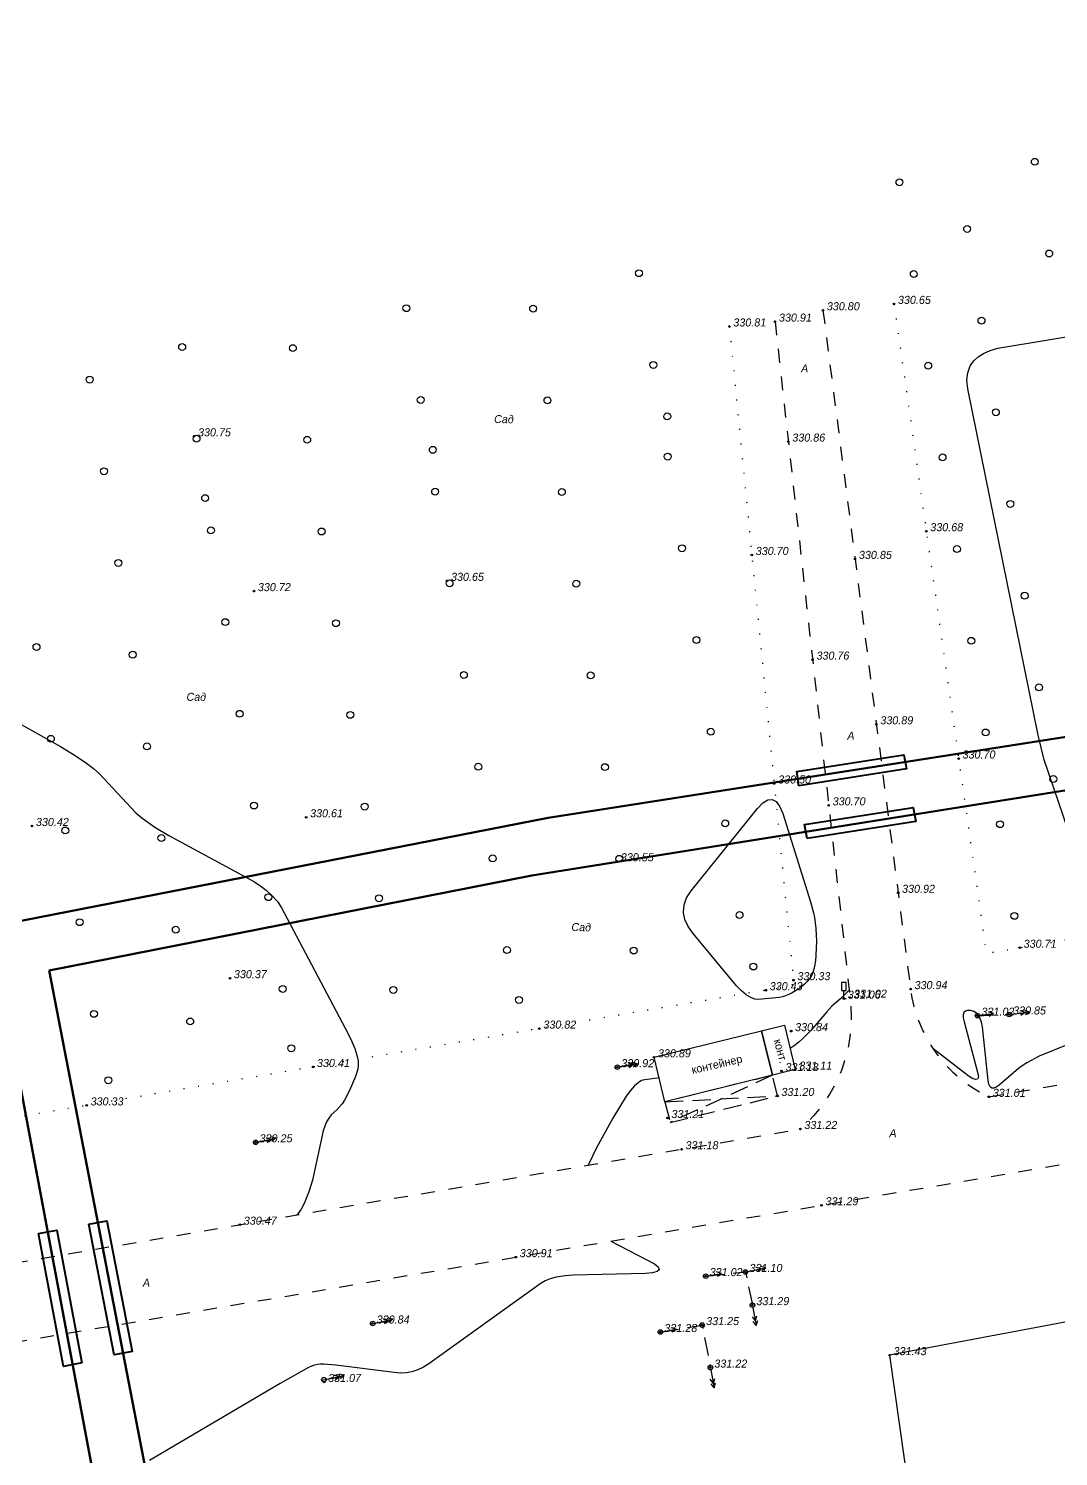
# Model space of a CAD drawing. Extents: x 108150 to 142535, y -18867 to -9422.
# Drawn here: x 139229.2 to 139341.4, y -13317.9 to -13162.4 of the extents above; entities that cross this region are included whole.
import ezdxf

# ---------------------------------------------------------------- set-up
doc = ezdxf.new("R2010")
doc.units = 0
doc.header["$MEASUREMENT"] = 0
for name, pattern in [('Д_ТРОТ_ТРУБА', [3, 1.5, -1.5]), ('ДОРОГИ_СТРОЯЩ', [9, 8, -1]), ('ЗД_СТР_РАЗВ', [3, 2, -1]), ('НАВЕС_ОПОРЫ', [3, 2, -1]), ('РА_КОНТУРЫ', [1.5, 0, -1.5])]:
    doc.linetypes.add(name, pattern=pattern)
for name, color, linetype in [('(007) Здания', 7, 'Continuous'), ('(022) Возд. Линии', 7, 'Continuous'), ('(025) Дорога', 7, 'Continuous'), ('(026) Д_знаки', 7, 'Continuous'), ('(037) Контуры', 7, 'Continuous'), ('(038) Деревья', 7, 'Continuous'), ('(039) Земля', 7, 'Continuous'), ('(040) Ограда', 7, 'Continuous'), ('GEO_POINTS111', 7, 'Continuous'), ('R_Поверхность1_CNT-MIN', 7, 'Continuous')]:
    doc.layers.add(name, color=color, linetype=linetype)
doc.styles.add('BM-431', font='')
doc.styles.add('P-131', font='')
doc.styles.add('S', font='txtwr', dxfattribs={"oblique": 15})
doc.styles.get('BM-431').set_extended_font_data('Bm431', italic=True)
doc.styles.get('P-131').set_extended_font_data('P131')
doc.linetypes.add('ОГРАДА_V_ПРОВ', pattern='A,2.5,["v",Standard,S=1,R=0,X=0,Y=0],5,["v",Standard,S=1,R=180,X=0,Y=0],2.5', length=10)

# ---------------------------------------------------------------- blocks, each defined once
blk = doc.blocks.new('strela2')
at = {"layer": '(022) Возд. Линии'}
for p, q in [((0, 0), (2, 0)), ((1.5, 0), (1, 0.25)), ((1.5, 0), (1, -0.25)), ((2, 0), (1.5, 0.25)), ((2, 0), (1.5, -0.25))]:
    blk.add_line(p, q, dxfattribs=at)
blk = doc.blocks.new('STOLB')
at = {"layer": '(022) Возд. Линии'}
blk.add_circle((0, 0), 0.25, dxfattribs=at)
blk = doc.blocks.new('strela1')
for p, q in [((0, 0), (2, 0)), ((2, 0), (1.5, 0.25)), ((2, 0), (1.5, -0.25))]:
    blk.add_line(p, q)
blk = doc.blocks.new('*U2461')
at = {"layer": '(022) Возд. Линии'}
for name, p, rotation in [('strela1', (-0.25, -0.05), 11.73592697296921), ('strela2', (0.25, 0.04), 8.138079219313704)]:
    blk.add_blockref(name, p, dxfattribs=dict(at, rotation=rotation))
blk = doc.blocks.new('*U2462')
at = {"layer": '(022) Возд. Линии'}
for name, p, rotation in [('strela1', (-0.25, -0.04), 10.01797310692792), ('strela2', (0.24, 0.05), 11.73592697318721)]:
    blk.add_blockref(name, p, dxfattribs=dict(at, rotation=rotation))
blk = doc.blocks.new('I02063')
at = {"linetype": 'Continuous'}
blk.add_lwpolyline([(-0.5, 3.5), (-0.5, 1.8), (0.5, 1.8), (0.5, 3.5)], close=True, dxfattribs=at)
blk.add_lwpolyline([(0.5, 0), (0, 0), (0, 1.8)], dxfattribs=at)
at = {"color": 4, "style": 'S', "oblique": 15}
blk.add_attdef('Z', (1.280972, -0.066143), '', height=2, dxfattribs=at)
blk = doc.blocks.new('d')
at = {"layer": '(038) Деревья'}
blk.add_ellipse((0, 0), major_axis=(0.265, 0.265), ratio=1, start_param=5.497787, end_param=11.780972, dxfattribs=at)
blk = doc.blocks.new('*U2482')
at = {"layer": '(022) Возд. Линии'}
for name, p, rotation in [('strela1', (-0.25, -0.04), 10.01797310692792), ('strela2', (0.24, 0.05), 11.73592697318721)]:
    blk.add_blockref(name, p, dxfattribs=dict(at, rotation=rotation))
blk = doc.blocks.new('*U2483')
at = {"layer": '(022) Возд. Линии'}
for name, p, rotation in [('strela1', (-0.25, -0.04), 10.01797310692792), ('strela2', (0.24, 0.05), 11.73592697318721)]:
    blk.add_blockref(name, p, dxfattribs=dict(at, rotation=rotation))

msp = doc.modelspace()

# ---------------------------------------------------------------- linework, layer by layer
at = {"layer": '(007) Здания', "linetype": 'ЗД_СТР_РАЗВ', "flags": 128}
for points, elevation in [([(139332.5614, -13269.8813), (139336.0054, -13269.7503)], 331.021), ([(139302.9704, -13298.2423), (139307.3044, -13297.7893), (139308.0534, -13301.4003)], 331.019), ([(139298.0324, -13304.3283), (139302.5864, -13303.5733), (139303.4774, -13308.2023)], 331.283)]:
    msp.add_lwpolyline(points, dxfattribs=dict(at, elevation=elevation))
at = {"layer": '(025) Дорога', "linetype": 'Д_ТРОТ_ТРУБА', "flags": 128}
for points, elevation in [([(139315.7284, -13193.0713), (139325.2744, -13266.9893, 0.25509606), (139333.7902, -13278.7188, 3.62410578)], 330.804), ([(139310.5154, -13194.3053), (139318.6814, -13267.9203, -0.25079662), (139313.2787, -13282.2197, -0.25079662)], 330.913)]:
    msp.add_lwpolyline(points, format="xyb", dxfattribs=dict(at, elevation=elevation))
for points in [[(139333.7902, -13278.7188), (139379.6804, -13270.8863), (139416.6914, -13265.8723), (139506.2284, -13250.0443), (139539.7884, -13247.2483), (139577.0734, -13242.4853), (139615.1954, -13241.3783), (139653.2904, -13240.6853), (139691.0564, -13244.3453), (139774.0054, -13248.4203), (139808.5094, -13252.5563), (139890.1544, -13263.1013), (139923.6154, -13271.0563), (139995.2694, -13293.3343), (140032.3874, -13307.8343), (140069.6524, -13324.5263), (140113.5674, -13346.4653), (140146.4974, -13363.1903), (140241.2654, -13418.3333), (140274.2614, -13438.5503), (140315.2724, -13463.1813), (140371.9064, -13497.6843), (140420.9684, -13529.9783), (140472.4074, -13560.1763), (140511.4264, -13584.0923), (140552.8164, -13609.3343), (140592.9864, -13633.7903), (140636.5194, -13661.3993), (140674.9754, -13684.8983), (140717.8484, -13711.6683), (140758.4604, -13736.4743), (140803.1404, -13763.8293), (140843.9484, -13788.7803), (140883.4314, -13812.6723)], [(139218.6944, -13306.9743), (139381.4044, -13279.3503), (139416.9714, -13273.7223), (139509.3084, -13258.5543), (139540.3994, -13254.8873), (139578.0764, -13250.1473), (139613.8114, -13250.1813), (139655.0134, -13249.4213), (139689.7794, -13251.8503), (139773.8114, -13256.0883), (139807.2624, -13260.9083), (139889.0354, -13272.2413), (139921.4764, -13279.5373), (139992.2922, -13301.8336), (140028.9083, -13316.1375), (140065.8, -13332.6623), (140110.7234, -13354.4003), (140141.9494, -13370.1673), (140236.6506, -13426.0608), (140269.7704, -13445.2433), (140310.6142, -13470.882), (140367.0895, -13505.2884), (140417.7814, -13536.2633), (140468.4744, -13567.6803), (140504.6364, -13589.9483), (140549.2384, -13617.3353), (140586.9314, -13639.9043), (140632.8704, -13668.7103), (140668.7384, -13691.4193), (140714.1314, -13718.7523), (140752.2784, -13741.5263), (140798.7524, -13771.3233), (140838.8564, -13795.4853), (140878.9564, -13819.5313)], [(139215.8124, -13298.8553), (139313.2787, -13282.2197)]]:
    msp.add_lwpolyline(points, dxfattribs=at)
at = {"layer": '(037) Контуры', "linetype": 'РА_КОНТУРЫ', "elevation": 330.647, "flags": 128}
msp.add_lwpolyline([(139323.4724, -13192.3793), (139332.9789, -13259.2767), (139333.4707, -13262.8026, 0.33355679), (139333.7295, -13263.0629), (139485.0384, -13237.5409, 0.49154453), (139486.9998, -13233.8634), (139473.1954, -13162.3967)], format="xyb", dxfattribs=at)
at = {"layer": '(037) Контуры', "linetype": 'РА_КОНТУРЫ', "flags": 128}
msp.add_lwpolyline([(139305.5456, -13194.8371), (139312.5234, -13266.0213, -0.3110873), (139312.1719, -13266.6564), (139209.4709, -13284.0794)], format="xyb", dxfattribs=at)
at = {"layer": '(038) Деревья'}
msp.add_ellipse((139336.5782, -13259.0142), major_axis=(0.2652, 0.2652), ratio=1, start_param=5.49778714, end_param=11.78097245, dxfattribs=at)
at = {"layer": '(040) Ограда', "linetype": 'ОГРАДА_V_ПРОВ', "elevation": 331.432, "flags": 128}
msp.add_lwpolyline([(140189.8476, -13443.6762), (140193.3975, -13417.4134), (140089.9275, -13366.3493), (140011.0505, -13327.3708), (139994.8631, -13321.1751), (139930.108, -13298.7183), (139887.3247, -13291.2719), (139803.7556, -13277.1921), (139731.8093, -13272.4451), (139717.7462, -13270.5614), (139697.7391, -13267.9531), (139632.5805, -13266.5041), (139585.6072, -13267.5184), (139499.2672, -13277.9713), (139409.2573, -13290.6273), (139322.9944, -13306.8473), (139335.7974, -13397.3763), (139352.1444, -13535.2563), (139359.9974, -13607.5303), (139370.6814, -13702.5533), (139377.6814, -13764.7193), (139386.4634, -13843.0583), (139387.2483, -13848.7025), (139399.7605, -13946.8176)], dxfattribs=at)
at = {"color": 5, "lineweight": 60, "elevation": 326}
msp.add_lwpolyline([(140801.1787, -13472.1263), (140732.6859, -13429.2653), (140508.6645, -13458.1742), (140121.5145, -13301.8894), (140008.5394, -13255.9467), (139894.9978, -13227.6407), (139701.0834, -13202.7773), (139605.8741, -13203.0774), (139501.6057, -13214.5407), (139285.8205, -13248.3325), (139225.0703, -13260.2035), (139246.7442, -13375.4068), (139298.7261, -13431.8258), (139344.6342, -13842.8789)], dxfattribs=at)
at = {"color": 4, "lineweight": 60}
msp.add_lwpolyline([(140798.5699, -13476.3918), (140733.7339, -13436.2883), (140507.8122, -13467.1846), (140118.8988, -13306.1506), (140005.4069, -13262.7742), (139894.0076, -13233.3311), (139700.6355, -13208.0653), (139606.0868, -13208.3889), (139503.2675, -13219.6322), (139284.0393, -13254.6173), (139231.4764, -13264.9757), (139252.444, -13373.3441), (139304.0432, -13429.4475), (139349.5096, -13842.3587)], dxfattribs=at)
at = {"color": 6, "lineweight": 40, "elevation": 326}
msp.add_lwpolyline([(139313.1067, -13244.8469), (139312.886, -13243.3067), (139324.556, -13241.4796), (139324.8128, -13243.0137)], close=True, dxfattribs=at)
at = {"color": 6, "lineweight": 40}
for points in [[(139314.03, -13250.596), (139313.7406, -13249.0673), (139325.5638, -13247.2104), (139325.8532, -13248.7391)], [(139230.3322, -13293.6017), (139232.3035, -13293.2203), (139235.027, -13307.6966), (139233.0557, -13308.078)], [(139235.7973, -13292.5925), (139237.7686, -13292.2111), (139240.5209, -13306.4359), (139238.5496, -13306.8174)]]:
    msp.add_lwpolyline(points, close=True, dxfattribs=at)
at = {"elevation": 330.889}
msp.add_lwpolyline([(139297.3384, -13274.4143), (139309.0359, -13271.5312), (139310.2289, -13276.3713), (139298.5313, -13279.2544)], close=True, dxfattribs=at)
at = {"linetype": 'Continuous', "ltscale": 0.5, "elevation": 330.889}
msp.add_lwpolyline([(139309.0359, -13271.5312), (139311.5314, -13270.9161), (139312.7244, -13275.7563), (139310.2289, -13276.3713)], close=True, dxfattribs=at)
at = {"linetype": 'НАВЕС_ОПОРЫ', "elevation": 330.889}
msp.add_lwpolyline([(139299.0868, -13281.5083), (139310.7844, -13278.6253), (139310.2289, -13276.3713), (139298.5313, -13279.2544)], close=True, dxfattribs=at)
for points in [[(139310.2289, -13276.3713), (139299.0868, -13281.5083)], [(139298.5313, -13279.2544), (139310.7844, -13278.6253)]]:
    msp.add_lwpolyline(points, dxfattribs=at)
at = {"layer": 'GEO_POINTS111'}
for points, elevation in [([(139323.4724, -13192.3793), (139323.4724, -13192.3793)], 330.647), ([(139323.4724, -13192.3793), (139323.4724, -13192.3793)], 330.647), ([(139315.7284, -13193.0713), (139315.7284, -13193.0713)], 330.804), ([(139305.5456, -13194.8371), (139305.5456, -13194.8371)], 330.8084), ([(139310.5154, -13194.3053), (139310.5154, -13194.3053)], 330.913), ([(139247.2586, -13206.7945), (139247.2586, -13206.7945)], 330.7453), ([(139311.9649, -13207.3729), (139311.9649, -13207.3729)], 330.8591), ([(139326.9897, -13217.1306), (139326.9897, -13217.1306)], 330.6752), ([(139307.9845, -13219.7178), (139307.9845, -13219.7178)], 330.7027), ([(139319.2249, -13220.146), (139319.2249, -13220.146)], 330.8531), ([(139274.8045, -13222.5352), (139274.8045, -13222.5352)], 330.6453), ([(139253.7738, -13223.6539), (139253.7738, -13223.6539)], 330.7151), ([(139314.5984, -13231.1128), (139314.5984, -13231.1128)], 330.7613), ([(139321.5506, -13238.155), (139321.5506, -13238.155)], 330.8857), ([(139330.507, -13241.8819), (139330.507, -13241.8819)], 330.7033), ([(139310.4234, -13244.5986), (139310.4234, -13244.5986)], 330.5019), ([(139259.4596, -13248.2792), (139259.4596, -13248.2792)], 330.612), ([(139316.3585, -13246.9798), (139316.3585, -13246.9798)], 330.6958), ([(139229.6091, -13249.2263), (139229.6091, -13249.2263)], 330.4225), ([(139293.2956, -13253.0677), (139293.2956, -13253.0677)], 330.5456), ([(139323.9199, -13256.5015), (139323.9199, -13256.5015)], 330.919), ([(139337.1578, -13262.4846), (139337.1578, -13262.4846)], 330.7127), ([(139251.1678, -13265.801), (139251.1678, -13265.801)], 330.3652), ([(139312.5234, -13266.0213), (139312.5234, -13266.0213)], 330.329), ([(139325.2744, -13266.9893), (139325.2744, -13266.9893)], 330.938), ([(139309.5072, -13267.1084), (139309.5072, -13267.1084)], 330.4281), ([(139318.0074, -13268.0323), (139318.0074, -13268.0323)], 331.057), ([(139318.6814, -13267.9203), (139318.6814, -13267.9203)], 331.02), ([(139332.5614, -13269.8813), (139332.5614, -13269.8813)], 331.021), ([(139336.0054, -13269.7503), (139336.0054, -13269.7503)], 330.847), ([(139284.8594, -13271.2899), (139284.8594, -13271.2899)], 330.8242), ([(139312.2714, -13271.5643), (139312.2714, -13271.5643)], 330.837), ([(139297.3384, -13274.4143), (139297.3384, -13274.4143)], 330.889), ([(139260.2115, -13275.4714), (139260.2115, -13275.4714)], 330.4134), ([(139293.3444, -13275.4893), (139293.3444, -13275.4893)], 330.922), ([(139311.2264, -13275.9063), (139311.2264, -13275.9063)], 331.127), ([(139312.7244, -13275.7563), (139312.7244, -13275.7563)], 331.107), ([(139310.7844, -13278.6253), (139310.7844, -13278.6253)], 331.197), ([(139333.7902, -13278.7188), (139333.7902, -13278.7188)], 331.0066), ([(139235.5637, -13279.6528), (139235.5637, -13279.6528)], 330.3343), ([(139298.8074, -13281.0313), (139298.8074, -13281.0313)], 331.209), ([(139313.2787, -13282.2197), (139313.2787, -13282.2197)], 331.2231), ([(139253.9594, -13283.6713), (139253.9594, -13283.6713)], 330.254), ([(139300.341, -13284.4279), (139300.341, -13284.4279)], 331.1829), ([(139315.5768, -13290.5261), (139315.5768, -13290.5261)], 331.2882), ([(139252.2431, -13292.6372), (139252.2431, -13292.6372)], 330.4651), ([(139282.2892, -13296.1775), (139282.2892, -13296.1775)], 330.9081), ([(139307.3044, -13297.7893), (139307.3044, -13297.7893)], 331.095), ([(139302.9704, -13298.2423), (139302.9704, -13298.2423)], 331.019), ([(139308.0534, -13301.4003), (139308.0534, -13301.4003)], 331.288), ([(139266.7124, -13303.4014), (139266.7124, -13303.4014)], 330.8367), ([(139298.0324, -13304.3283), (139298.0324, -13304.3283)], 331.283), ([(139302.5864, -13303.5733), (139302.5864, -13303.5733)], 331.254), ([(139322.9944, -13306.8473), (139322.9944, -13306.8473)], 331.432), ([(139303.4774, -13308.2023), (139303.4774, -13308.2023)], 331.221), ([(139261.4243, -13309.7686), (139261.4243, -13309.7686)], 331.0691)]:
    msp.add_lwpolyline(points, dxfattribs=dict(at, elevation=elevation))
for centre in [(139323.4724, -13192.3793, 330.647), (139323.4724, -13192.3793, 330.647), (139315.7284, -13193.0713, 330.804), (139305.5456, -13194.8371, 330.8084), (139310.5154, -13194.3053, 330.913), (139247.2586, -13206.7945, 330.7453), (139311.9649, -13207.3729, 330.8591), (139326.9897, -13217.1306, 330.6752), (139307.9845, -13219.7178, 330.7027), (139319.2249, -13220.146, 330.8531), (139274.8045, -13222.5352, 330.6453), (139253.7738, -13223.6539, 330.7151), (139314.5984, -13231.1128, 330.7613), (139321.5506, -13238.155, 330.8857), (139330.507, -13241.8819, 330.7033), (139310.4234, -13244.5986, 330.5019), (139259.4596, -13248.2792, 330.612), (139316.3585, -13246.9798, 330.6958), (139229.6091, -13249.2263, 330.4225), (139293.2956, -13253.0677, 330.5456), (139323.9199, -13256.5015, 330.919), (139337.1578, -13262.4846, 330.7127), (139251.1678, -13265.801, 330.3652), (139309.5072, -13267.1084, 330.4281), (139312.5234, -13266.0213, 330.329), (139325.2744, -13266.9893, 330.938), (139318.0074, -13268.0323, 331.057), (139318.6814, -13267.9203, 331.02), (139332.5614, -13269.8813, 331.021), (139336.0054, -13269.7503, 330.847), (139284.8594, -13271.2899, 330.8242), (139312.2714, -13271.5643, 330.837), (139297.3384, -13274.4143, 330.889), (139260.2115, -13275.4714, 330.4134), (139293.3444, -13275.4893, 330.922), (139311.2264, -13275.9063, 331.127), (139312.7244, -13275.7563, 331.107), (139310.7844, -13278.6253, 331.197), (139333.7902, -13278.7188, 331.0066), (139235.5637, -13279.6528, 330.3343), (139298.8074, -13281.0313, 331.209), (139313.2787, -13282.2197, 331.2231), (139253.9594, -13283.6713, 330.254), (139300.341, -13284.4279, 331.1829), (139315.5768, -13290.5261, 331.2882), (139252.2431, -13292.6372, 330.4651), (139282.2892, -13296.1775, 330.9081), (139307.3044, -13297.7893, 331.095), (139302.9704, -13298.2423, 331.019), (139308.0534, -13301.4003, 331.288), (139266.7124, -13303.4014, 330.8367), (139298.0324, -13304.3283, 331.283), (139302.5864, -13303.5733, 331.254), (139322.9944, -13306.8473, 331.432), (139303.4774, -13308.2023, 331.221), (139261.4243, -13309.7686, 331.0691)]:
    msp.add_circle(centre, 0.0875, dxfattribs=at)
at = {"layer": 'R_Поверхность1_CNT-MIN', "color": 44}
for points, elevation in [([(139343.4861, -13252.7736), (139339.838, -13242.0107), (139339.181, -13239.3535), (139331.5129, -13201.6318), (139331.4171, -13200.7), (139331.5046, -13199.869), (139331.7751, -13199.139), (139332.1544, -13198.5918), (139332.6316, -13198.1477), (139333.2272, -13197.7689), (139333.9413, -13197.4553), (139334.7739, -13197.207), (139345.9614, -13195.3314)], 330.5), ([(139225.424, -13236.516), (139232.7058, -13240.5888), (139234.3188, -13241.5533), (139235.5461, -13242.3864), (139236.2871, -13242.9557), (139236.9251, -13243.5102), (139240.9024, -13247.7818), (139241.5544, -13248.3349), (139242.9771, -13249.3441), (139244.49, -13250.2528), (139253.8338, -13255.3241), (139254.5205, -13255.7939), (139255.09, -13256.2317), (139255.7756, -13256.8473), (139256.3265, -13257.4626), (139256.7428, -13258.0779), (139264.0274, -13271.8458), (139264.4316, -13272.6962), (139264.745, -13273.4608), (139264.9801, -13274.1854), (139265.1072, -13274.7856), (139265.139, -13275.2959), (139265.0756, -13275.7163), (139264.8184, -13276.4965), (139264.3006, -13277.7755), (139263.8678, -13278.6767), (139263.6261, -13279.0889), (139263.3677, -13279.4676), (139263.0926, -13279.8127), (139262.8007, -13280.1243), (139262.1916, -13280.6917), (139261.9234, -13281.0378), (139261.6876, -13281.4405), (139261.4843, -13281.8998), (139261.3135, -13282.4157), (139260.1448, -13287.8098), (139259.741, -13289.0572), (139259.2309, -13290.3351), (139258.9196, -13290.943), (139258.5488, -13291.4737), (139258.45, -13291.5779)], 330.5), ([(139318.5907, -13267.1024), (139317.6679, -13268.0184), (139316.7141, -13268.8513), (139316.1553, -13269.4596), (139314.4254, -13271.5099), (139313.5714, -13272.3478), (139313.1085, -13272.763), (139312.6133, -13273.1522), (139312.1543, -13273.4431)], 331), ([(139352.4382, -13268.9583), (139339.2636, -13274.3087), (139337.9219, -13275.0118), (139337.4219, -13275.3333), (139337.0226, -13275.6411), (139334.9284, -13277.4469), (139334.6042, -13277.6836), (139334.3299, -13277.7914), (139334.1054, -13277.7706), (139333.9306, -13277.6211), (139333.8057, -13277.3428), (139333.7306, -13276.9358), (139333.0893, -13271.0965), (139333.0012, -13270.6037), (139332.8629, -13270.1898), (139332.6746, -13269.855), (139332.4361, -13269.5991), (139332.1476, -13269.4223), (139331.8089, -13269.3245), (139331.4859, -13269.3101), (139331.2445, -13269.3837), (139331.0845, -13269.5452), (139331.0061, -13269.7946), (139331.0092, -13270.132), (139331.0939, -13270.5573), (139332.5987, -13276.1881), (139332.6549, -13276.5724), (139332.5728, -13276.7868), (139332.3523, -13276.8313), (139331.9934, -13276.7059), (139331.4962, -13276.4106), (139327.6928, -13273.447)], 331), ([(139297.8896, -13276.6509), (139297.4271, -13276.7264), (139296.3385, -13276.8525), (139295.9893, -13276.9497), (139295.6127, -13277.1777), (139295.2085, -13277.5365), (139294.7769, -13278.0261), (139294.3178, -13278.6466), (139292.8585, -13281.0287), (139291.0807, -13284.2743), (139290.1725, -13286.1635)], 331), ([(139292.6538, -13294.4178), (139297.3847, -13296.8969), (139297.8045, -13297.2463), (139297.9098, -13297.5265), (139297.902, -13297.5538), (139297.6818, -13297.7465), (139297.1852, -13297.8786), (139296.4122, -13297.9499), (139288.5171, -13298.1417), (139287.6682, -13298.2144), (139286.7012, -13298.3624), (139286.0258, -13298.5322), (139285.4736, -13298.7437), (139285.0445, -13298.997), (139272.8227, -13307.7758), (139272.2221, -13308.1534), (139271.6088, -13308.4448), (139270.9829, -13308.6499), (139270.3443, -13308.7687), (139269.693, -13308.8012), (139269.0291, -13308.7474), (139262.6799, -13307.9268), (139261.3574, -13307.8333), (139261.0299, -13307.8408), (139260.7031, -13307.8799), (139260.3771, -13307.9505), (139260.0518, -13308.0528), (139259.7272, -13308.1867), (139256.6306, -13309.9161), (139242.3889, -13318.3166)], 331)]:
    msp.add_lwpolyline(points, dxfattribs=dict(at, elevation=elevation))
at = {"layer": 'R_Поверхность1_CNT-MIN', "color": 44, "elevation": 330.5}
msp.add_lwpolyline([(139314.4037, -13265.6848), (139314.2095, -13265.9512), (139313.9826, -13266.2114), (139313.7229, -13266.4654), (139313.4304, -13266.7134), (139313.105, -13266.9552), (139312.7469, -13267.1908), (139312.3778, -13267.4054), (139312.0193, -13267.5837), (139311.6715, -13267.726), (139311.3344, -13267.8321), (139311.008, -13267.902), (139308.6853, -13268.1154), (139308.3008, -13268.0883), (139307.8646, -13267.9186), (139307.3767, -13267.6064), (139306.8647, -13267.1771), (139306.3059, -13266.6189), (139301.5904, -13260.9475), (139301.0499, -13260.1812), (139300.701, -13259.4255), (139300.5435, -13258.6804), (139300.5363, -13258.5667), (139300.6081, -13257.7965), (139300.8916, -13257.038), (139301.3867, -13256.2912), (139308.6089, -13247.3136), (139309.1904, -13246.6913), (139309.7255, -13246.3635), (139310.2141, -13246.3301), (139310.6364, -13246.5724), (139311.0166, -13247.0822), (139311.3546, -13247.8594), (139314.3721, -13257.4829), (139314.6899, -13258.6745), (139314.8039, -13259.2066), (139314.9576, -13260.4055), (139315.0125, -13261.7837), (139314.9679, -13263.2765), (139314.907, -13263.928), (139314.8201, -13264.4946), (139314.7072, -13264.9762), (139314.5684, -13265.373)], close=True, dxfattribs=at)

# ---------------------------------------------------------------- block references
at = {"layer": '(022) Возд. Линии'}
for name, p, rotation in [('strela1', (139332.3118, -13269.9163, 331.021), 7.99037287662025), ('strela2', (139336.2538, -13269.722, 330.847), 6.536752724437958), ('strela1', (139302.7222, -13298.2861, 331.019), 10.01797310692776), ('strela2', (139307.5492, -13297.7386, 331.095), 11.73592697318721), ('strela2', (139308.1004, -13301.6458, 331.288), 280.8808360918481), ('strela1', (139297.7842, -13304.3721, 331.283), 10.01797310692776), ('strela2', (139303.5231, -13308.448, 331.221), 280.5790556243003)]:
    msp.add_blockref(name, p, dxfattribs=dict(at, rotation=rotation))
for name, p in [('STOLB', (139332.5614, -13269.8813, 331.021)), ('STOLB', (139336.0054, -13269.7503, 330.847)), ('*U2461', (139293.3444, -13275.4893, 330.922)), ('STOLB', (139293.3444, -13275.4893, 330.922)), ('*U2462', (139253.9594, -13283.6713, 330.254)), ('STOLB', (139253.9594, -13283.6713, 330.254)), ('STOLB', (139302.9704, -13298.2423, 331.019)), ('STOLB', (139307.3044, -13297.7893, 331.095)), ('STOLB', (139308.0534, -13301.4003, 331.288)), ('*U2482', (139266.7124, -13303.4014)), ('STOLB', (139266.7124, -13303.4014)), ('STOLB', (139298.0324, -13304.3283, 331.283)), ('STOLB', (139302.5864, -13303.5733, 331.254)), ('*U2483', (139261.3947, -13309.5204)), ('STOLB', (139303.4774, -13308.2023, 331.221)), ('STOLB', (139261.3947, -13309.5204))]:
    msp.add_blockref(name, p, dxfattribs=at)
at = {"layer": '(026) Д_знаки', "xscale": 0.5, "yscale": 0.5, "zscale": 0.5}
msp.add_blockref('I02063', (139318.0074, -13268.0323, 331.057), dxfattribs=at)
msp.add_blockref('I02063', (139318.0074, -13268.0323, 331.057), dxfattribs=at)
at = {"layer": '(038) Деревья', "linetype": 'Continuous'}
for p in [(139338.8023, -13176.9057), (139338.8023, -13176.9057), (139324.0634, -13179.1395), (139324.0634, -13179.1395), (139331.4329, -13184.2109), (139331.4329, -13184.2109), (139340.3666, -13186.89), (139340.3666, -13186.89), (139295.7011, -13189.0374), (139295.7011, -13189.0374), (139325.6278, -13189.1238), (139325.6278, -13189.1238), (139270.3766, -13192.8473), (139270.3766, -13192.8473), (139284.1747, -13192.8966), (139284.1747, -13192.8966), (139332.9972, -13194.1952), (139332.9972, -13194.1952), (139245.9594, -13197.0754), (139245.9594, -13197.0754), (139258.0118, -13197.1922), (139258.0118, -13197.1922), (139297.2655, -13199.0218), (139297.2655, -13199.0218), (139327.1921, -13199.1082), (139327.1921, -13199.1082), (139235.8806, -13200.6197), (139235.8806, -13200.6197), (139271.9409, -13202.8317), (139271.9409, -13202.8317), (139285.7391, -13202.8809), (139285.7391, -13202.8809), (139298.7765, -13204.6232), (139298.7765, -13204.6232), (139334.5616, -13204.1796), (139334.5616, -13204.1796), (139247.5238, -13207.0597), (139247.5238, -13207.0597), (139259.5761, -13207.1765), (139259.5761, -13207.1765), (139273.2495, -13208.268), (139273.2495, -13208.268), (139298.8298, -13209.0061), (139298.8298, -13209.0061), (139328.7565, -13209.0925), (139328.7565, -13209.0925), (139237.445, -13210.604), (139237.445, -13210.604), (139273.5053, -13212.816), (139273.5053, -13212.816), (139287.3034, -13212.8652), (139287.3034, -13212.8652), (139248.4584, -13213.5299), (139248.4584, -13213.5299), (139336.1259, -13214.1639), (139336.1259, -13214.1639), (139249.0881, -13217.044), (139249.0881, -13217.044), (139261.1405, -13217.1608), (139261.1405, -13217.1608), (139300.3941, -13218.9904), (139300.3941, -13218.9904), (139330.3208, -13219.0768), (139330.3208, -13219.0768), (139239.0093, -13220.5883), (139239.0093, -13220.5883), (139275.0696, -13222.8003), (139275.0696, -13222.8003), (139288.8678, -13222.8496), (139288.8678, -13222.8496), (139337.6902, -13224.1482), (139337.6902, -13224.1482), (139250.6525, -13227.0284), (139250.6525, -13227.0284), (139262.7048, -13227.1451), (139262.7048, -13227.1451), (139230.0987, -13229.7475), (139230.0987, -13229.7475), (139301.9585, -13228.9748), (139301.9585, -13228.9748), (139331.8851, -13229.0612), (139331.8851, -13229.0612), (139240.5737, -13230.5726), (139240.5737, -13230.5726), (139276.634, -13232.7847), (139276.634, -13232.7847), (139290.4321, -13232.8339), (139290.4321, -13232.8339), (139339.2546, -13234.1326), (139339.2546, -13234.1326), (139252.2168, -13237.0127), (139252.2168, -13237.0127), (139264.2692, -13237.1295), (139264.2692, -13237.1295), (139303.5228, -13238.9591), (139303.5228, -13238.9591), (139333.4495, -13239.0455), (139333.4495, -13239.0455), (139231.6631, -13239.7319), (139231.6631, -13239.7319), (139242.138, -13240.557), (139242.138, -13240.557), (139278.1983, -13242.769), (139278.1983, -13242.769), (139291.9964, -13242.8182), (139291.9964, -13242.8182), (139340.8189, -13244.1169), (139340.8189, -13244.1169), (139253.7812, -13246.997), (139253.7812, -13246.997), (139265.8335, -13247.1138), (139265.8335, -13247.1138), (139233.2274, -13249.7162), (139233.2274, -13249.7162), (139305.0872, -13248.9434), (139305.0872, -13248.9434), (139335.0138, -13249.0298), (139335.0138, -13249.0298), (139243.7024, -13250.5413), (139243.7024, -13250.5413), (139279.7627, -13252.7533), (139279.7627, -13252.7533), (139293.5608, -13252.8026), (139293.5608, -13252.8026), (139255.3455, -13256.9813), (139255.3455, -13256.9813), (139267.3978, -13257.0981), (139267.3978, -13257.0981), (139306.6515, -13258.9277), (139306.6515, -13258.9277), (139234.7918, -13259.7005), (139234.7918, -13259.7005), (139245.2667, -13260.5256), (139245.2667, -13260.5256), (139281.327, -13262.7377), (139281.327, -13262.7377), (139295.1251, -13262.7869), (139295.1251, -13262.7869), (139308.1626, -13264.5292), (139308.1626, -13264.5292), (139256.9099, -13266.9657), (139256.9099, -13266.9657), (139268.9622, -13267.0825), (139268.9622, -13267.0825), (139282.6356, -13268.174), (139282.6356, -13268.174), (139236.3561, -13269.6848), (139236.3561, -13269.6848), (139246.831, -13270.51), (139246.831, -13270.51), (139257.8445, -13273.4359), (139257.8445, -13273.4359), (139237.9169, -13276.9164), (139237.9169, -13276.9164)]:
    msp.add_blockref('d', p, dxfattribs=at)

# ---------------------------------------------------------------- texts
at = {"layer": '(007) Здания', "style": 'P-131'}
for s, rotation, p in [('конт.', 284.700267, (139310.3633, -13272.559, -330.889)), ('контейнер', 13.028387, (139301.5366, -13276.2407))]:
    msp.add_text(s, height=0.88, rotation=rotation, dxfattribs=at).set_placement(p)
at = {"layer": '(025) Дорога', "linetype": 'ДОРОГИ_СТРОЯЩ', "style": 'BM-431'}
for p in [(139313.3509, -13199.841), (139318.3834, -13239.844), (139322.9637, -13283.1176), (139241.6753, -13299.3962)]:
    msp.add_text('A', height=0.875, dxfattribs=at).set_placement(p)
at = {"layer": '(039) Земля', "linetype": 'Continuous', "style": 'BM-431', "width": 1}
for p in [(139279.9264, -13205.3442), (139246.4264, -13235.5911), (139288.3419, -13260.6622)]:
    msp.add_text('Сад', height=0.87, rotation=359.155003, dxfattribs=at).set_placement(p)
at = {"layer": 'GEO_POINTS111', "color": 7, "char_height": 0.876, "attachment_point": 1}
for s, insert, width in [('\\fD431|b0|i1|c0|p34;\\W1.0000000000;\\T1.0000000000;\\o\\l330.80', (139316.1552, -13192.1953, 330.804), 4.054947), ('\\fD431|b0|i1|c0|p34;\\W1.0000000000;\\T1.0000000000;\\o\\l330.65', (139323.8992, -13191.5033, 330.647), 4.039105), ('\\fD431|b0|i1|c0|p34;\\W1.0000000000;\\T1.0000000000;\\o\\l330.65', (139323.8992, -13191.5033, 330.647), 4.039105), ('\\fD431|b0|i1|c0|p34;\\W1.0000000000;\\T1.0000000000;\\o\\l330.81', (139305.9725, -13193.9611, 330.8084), 3.817905), ('\\fD431|b0|i1|c0|p34;\\W1.0000000000;\\T1.0000000000;\\o\\l330.91', (139310.9422, -13193.4293, 330.913), 3.799716), ('\\fD431|b0|i1|c0|p34;\\W1.0000000000;\\T1.0000000000;\\o\\l330.75', (139247.6855, -13205.9185, 330.7453), 3.919411), ('\\fD431|b0|i1|c0|p34;\\W1.0000000000;\\T1.0000000000;\\o\\l330.86', (139312.3918, -13206.4969, 330.8591), 4.047319), ('\\fD431|b0|i1|c0|p34;\\W1.0000000000;\\T1.0000000000;\\o\\l330.68', (139327.4165, -13216.2546, 330.6752), 4.036758), ('\\fD431|b0|i1|c0|p34;\\W1.0000000000;\\T1.0000000000;\\o\\l330.70', (139308.4114, -13218.8418, 330.7027), 3.917064), ('\\fD431|b0|i1|c0|p34;\\W1.0000000000;\\T1.0000000000;\\o\\l330.85', (139319.6518, -13219.27, 330.8531), 4.057294), ('\\fD431|b0|i1|c0|p34;\\W1.0000000000;\\T1.0000000000;\\o\\l330.65', (139275.2313, -13221.6592, 330.6453), 4.039105), ('\\fD431|b0|i1|c0|p34;\\W1.0000000000;\\T1.0000000000;\\o\\l330.72', (139254.2007, -13222.7779, 330.7151), 3.904742), ('\\fD431|b0|i1|c0|p34;\\W1.0000000000;\\T1.0000000000;\\o\\l330.76', (139315.0252, -13230.2368, 330.7613), 3.909436), ('\\fD431|b0|i1|c0|p34;\\W1.0000000000;\\T1.0000000000;\\o\\l330.89', (139321.9775, -13237.279, 330.8857), 4.026784), ('\\fD431|b0|i1|c0|p34;\\W1.0000000000;\\T1.0000000000;\\o\\l330.70', (139330.9339, -13241.0059, 330.7033), 3.917064), ('\\fD431|b0|i1|c0|p34;\\W1.0000000000;\\T1.0000000000;\\o\\l330.50', (139310.8503, -13243.7226, 330.5019), 3.982778), ('\\fD431|b0|i1|c0|p34;\\W1.0000000000;\\T1.0000000000;\\o\\l330.70', (139316.7853, -13246.1038, 330.6958), 3.917064), ('\\fD431|b0|i1|c0|p34;\\W1.0000000000;\\T1.0000000000;\\o\\l330.42', (139230.036, -13248.3503, 330.4225), 4.024437), ('\\fD431|b0|i1|c0|p34;\\W1.0000000000;\\T1.0000000000;\\o\\l330.61', (139259.8865, -13247.4032, 330.612), 3.799716), ('\\fD431|b0|i1|c0|p34;\\W1.0000000000;\\T1.0000000000;\\o\\l330.55', (139293.7225, -13252.1917, 330.5456), 3.985125), ('\\fD431|b0|i1|c0|p34;\\W1.0000000000;\\T1.0000000000;\\o\\l330.92', (139324.3468, -13255.6255, 330.919), 4.024437), ('\\fD431|b0|i1|c0|p34;\\W1.0000000000;\\T1.0000000000;\\o\\l330.71', (139337.5847, -13261.6086, 330.7127), 3.680021), ('\\fD431|b0|i1|c0|p34;\\W1.0000000000;\\T1.0000000000;\\o\\l330.37', (139251.5947, -13264.925, 330.3652), 3.958722), ('\\fD431|b0|i1|c0|p34;\\W1.0000000000;\\T1.0000000000;\\o\\l330.33', (139312.9502, -13265.1453, 330.329), 3.994513), ('\\fD431|b0|i1|c0|p34;\\W1.0000000000;\\T1.0000000000;\\o\\l330.43', (139309.934, -13266.2324, 330.4281), 4.05436), ('\\fD431|b0|i1|c0|p34;\\W1.0000000000;\\T1.0000000000;\\o\\l330.94', (139325.7012, -13266.1133, 330.938), 4.019743), ('\\fD431|b0|i1|c0|p34;\\W1.0000000000;\\T1.0000000000;\\o\\l331.06', (139318.4342, -13267.1563, 331.057), 3.776833), ('\\fD431|b0|i1|c0|p34;\\W1.0000000000;\\T1.0000000000;\\o\\l331.02', (139319.1082, -13267.0443, 331.02), 3.772139), ('\\fD431|b0|i1|c0|p34;\\W1.0000000000;\\T1.0000000000;\\o\\l331.02', (139332.9882, -13269.0053, 331.021), 3.772139), ('\\fD431|b0|i1|c0|p34;\\W1.0000000000;\\T1.0000000000;\\o\\l330.85', (139336.4322, -13268.8743, 330.847), 4.057294), ('\\fD431|b0|i1|c0|p34;\\W1.0000000000;\\T1.0000000000;\\o\\l330.82', (139285.2862, -13270.4139, 330.8242), 4.042626), ('\\fD431|b0|i1|c0|p34;\\W1.0000000000;\\T1.0000000000;\\o\\l330.84', (139312.6982, -13270.6883, 330.837), 4.037932), ('\\fD431|b0|i1|c0|p34;\\W1.0000000000;\\T1.0000000000;\\o\\l330.41', (139260.6384, -13274.5954, 330.4134), 3.799716), ('\\fD431|b0|i1|c0|p34;\\W1.0000000000;\\T1.0000000000;\\o\\l330.92', (139293.7712, -13274.6133, 330.922), 4.024437), ('\\fD431|b0|i1|c0|p34;\\W1.0000000000;\\T1.0000000000;\\o\\l330.89', (139297.7652, -13273.5383, 330.889), 4.026784), ('\\fD431|b0|i1|c0|p34;\\W1.0000000000;\\T1.0000000000;\\o\\l331.13', (139311.6532, -13275.0303, 331.127), 3.555633), ('\\fD431|b0|i1|c0|p34;\\W1.0000000000;\\T1.0000000000;\\o\\l331.11', (139313.1512, -13274.8803, 331.107), 3.300989), ('\\fD431|b0|i1|c0|p34;\\W1.0000000000;\\T1.0000000000;\\o\\l331.20', (139311.2112, -13277.7493, 331.197), 3.772726), ('\\fD431|b0|i1|c0|p34;\\W1.0000000000;\\T1.0000000000;\\o\\l331.01', (139334.217, -13277.8428, 331.0066), 3.547419), ('\\fD431|b0|i1|c0|p34;\\W1.0000000000;\\T1.0000000000;\\o\\l330.33', (139235.9906, -13278.7768, 330.3343), 3.994513), ('\\fD431|b0|i1|c0|p34;\\W1.0000000000;\\T1.0000000000;\\o\\l331.21', (139299.2342, -13280.1553, 331.209), 3.535684), ('\\fD431|b0|i1|c0|p34;\\W1.0000000000;\\T1.0000000000;\\o\\l331.22', (139313.7056, -13281.3437, 331.2231), 3.760405), ('\\fD431|b0|i1|c0|p34;\\W1.0000000000;\\T1.0000000000;\\o\\l330.25', (139254.3862, -13282.7953, 330.254), 4.021503), ('\\fD431|b0|i1|c0|p34;\\W1.0000000000;\\T1.0000000000;\\o\\l331.18', (139300.7679, -13283.5519, 331.1829), 3.538031), ('\\fD431|b0|i1|c0|p34;\\W1.0000000000;\\T1.0000000000;\\o\\l331.29', (139316.0036, -13289.6501, 331.2882), 3.744563), ('\\fD431|b0|i1|c0|p34;\\W1.0000000000;\\T1.0000000000;\\o\\l330.47', (139252.67, -13291.7612, 330.4651), 4.018569), ('\\fD431|b0|i1|c0|p34;\\W1.0000000000;\\T1.0000000000;\\o\\l330.91', (139282.7161, -13295.3015, 330.9081), 3.799716), ('\\fD431|b0|i1|c0|p34;\\W1.0000000000;\\T1.0000000000;\\o\\l331.02', (139303.3972, -13297.3663, 331.019), 3.772139), ('\\fD431|b0|i1|c0|p34;\\W1.0000000000;\\T1.0000000000;\\o\\l331.10', (139307.7312, -13296.9133, 331.095), 3.538031), ('\\fD431|b0|i1|c0|p34;\\W1.0000000000;\\T1.0000000000;\\o\\l331.29', (139308.4802, -13300.5243, 331.288), 3.744563), ('\\fD431|b0|i1|c0|p34;\\W1.0000000000;\\T1.0000000000;\\o\\l330.84', (139267.1392, -13302.5254, 330.8367), 4.037932), ('\\fD431|b0|i1|c0|p34;\\W1.0000000000;\\T1.0000000000;\\o\\l331.25', (139303.0132, -13302.6973, 331.254), 3.775073), ('\\fD431|b0|i1|c0|p34;\\W1.0000000000;\\T1.0000000000;\\o\\l331.28', (139298.4592, -13303.4523, 331.283), 3.772726), ('\\fD431|b0|i1|c0|p34;\\W1.0000000000;\\T1.0000000000;\\o\\l331.22', (139303.9042, -13307.3263, 331.221), 3.760405), ('\\fD431|b0|i1|c0|p34;\\W1.0000000000;\\T1.0000000000;\\o\\l331.43', (139323.4212, -13305.9713, 331.432), 3.80793), ('\\fD431|b0|i1|c0|p34;\\W1.0000000000;\\T1.0000000000;\\o\\l331.07', (139261.8511, -13308.8926, 331.0691), 3.766272)]:
    msp.add_mtext(s, dxfattribs=dict(at, insert=insert, width=width))

doc.saveas('drawing.dxf')
